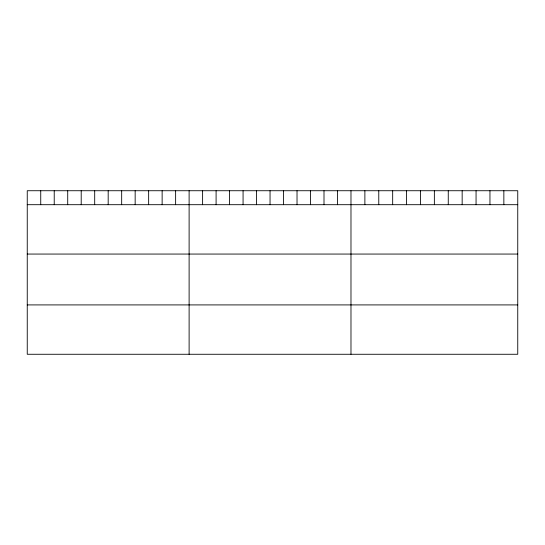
<?xml version="1.0" encoding="UTF-8"?>
<svg xmlns="http://www.w3.org/2000/svg" width="545" height="545" viewBox="0 0 545 545"><rect width="100%" height="100%" fill="white"/><g stroke="black" fill="none" stroke-linecap="round" stroke-linejoin="round"><path stroke-width="0.82" d="M517.75 204.695L517.75 354.27L27.25 354.27L27.25 190.73L517.75 190.73L517.75 204.695L27.25 204.695M27.25 254.059L517.75 254.059M27.25 304.914L517.75 304.914M503.853 190.73L503.853 204.695M489.955 190.73L489.955 204.695M476.058 190.73L476.058 204.695M462.16 190.73L462.16 204.695M448.262 190.73L448.262 204.695M434.365 190.73L434.365 204.695M420.468 190.73L420.468 204.695M406.57 190.73L406.57 204.695M392.673 190.73L392.673 204.695M378.775 190.73L378.775 204.695M364.878 190.73L364.878 204.695M350.98 190.73L350.98 354.27M337.491 190.73L337.491 204.695M324.002 190.73L324.002 204.695M310.514 190.73L310.514 204.695M297.025 190.73L297.025 204.695M283.536 190.73L283.536 204.695M270.048 190.73L270.048 204.695M256.559 190.73L256.559 204.695M243.07 190.73L243.07 204.695M229.581 190.73L229.581 204.695M216.093 190.73L216.093 204.695M202.604 190.73L202.604 204.695M189.115 190.73L189.115 354.27M175.626 190.73L175.626 204.695M162.138 190.73L162.138 204.695M148.649 190.73L148.649 204.695M135.16 190.73L135.16 204.695M121.671 190.73L121.671 204.695M108.183 190.73L108.183 204.695M94.694 190.73L94.694 204.695M81.205 190.73L81.205 204.695M67.716 190.73L67.716 204.695M54.227 190.73L54.227 204.695M40.739 190.73L40.739 204.695"/></g></svg>
